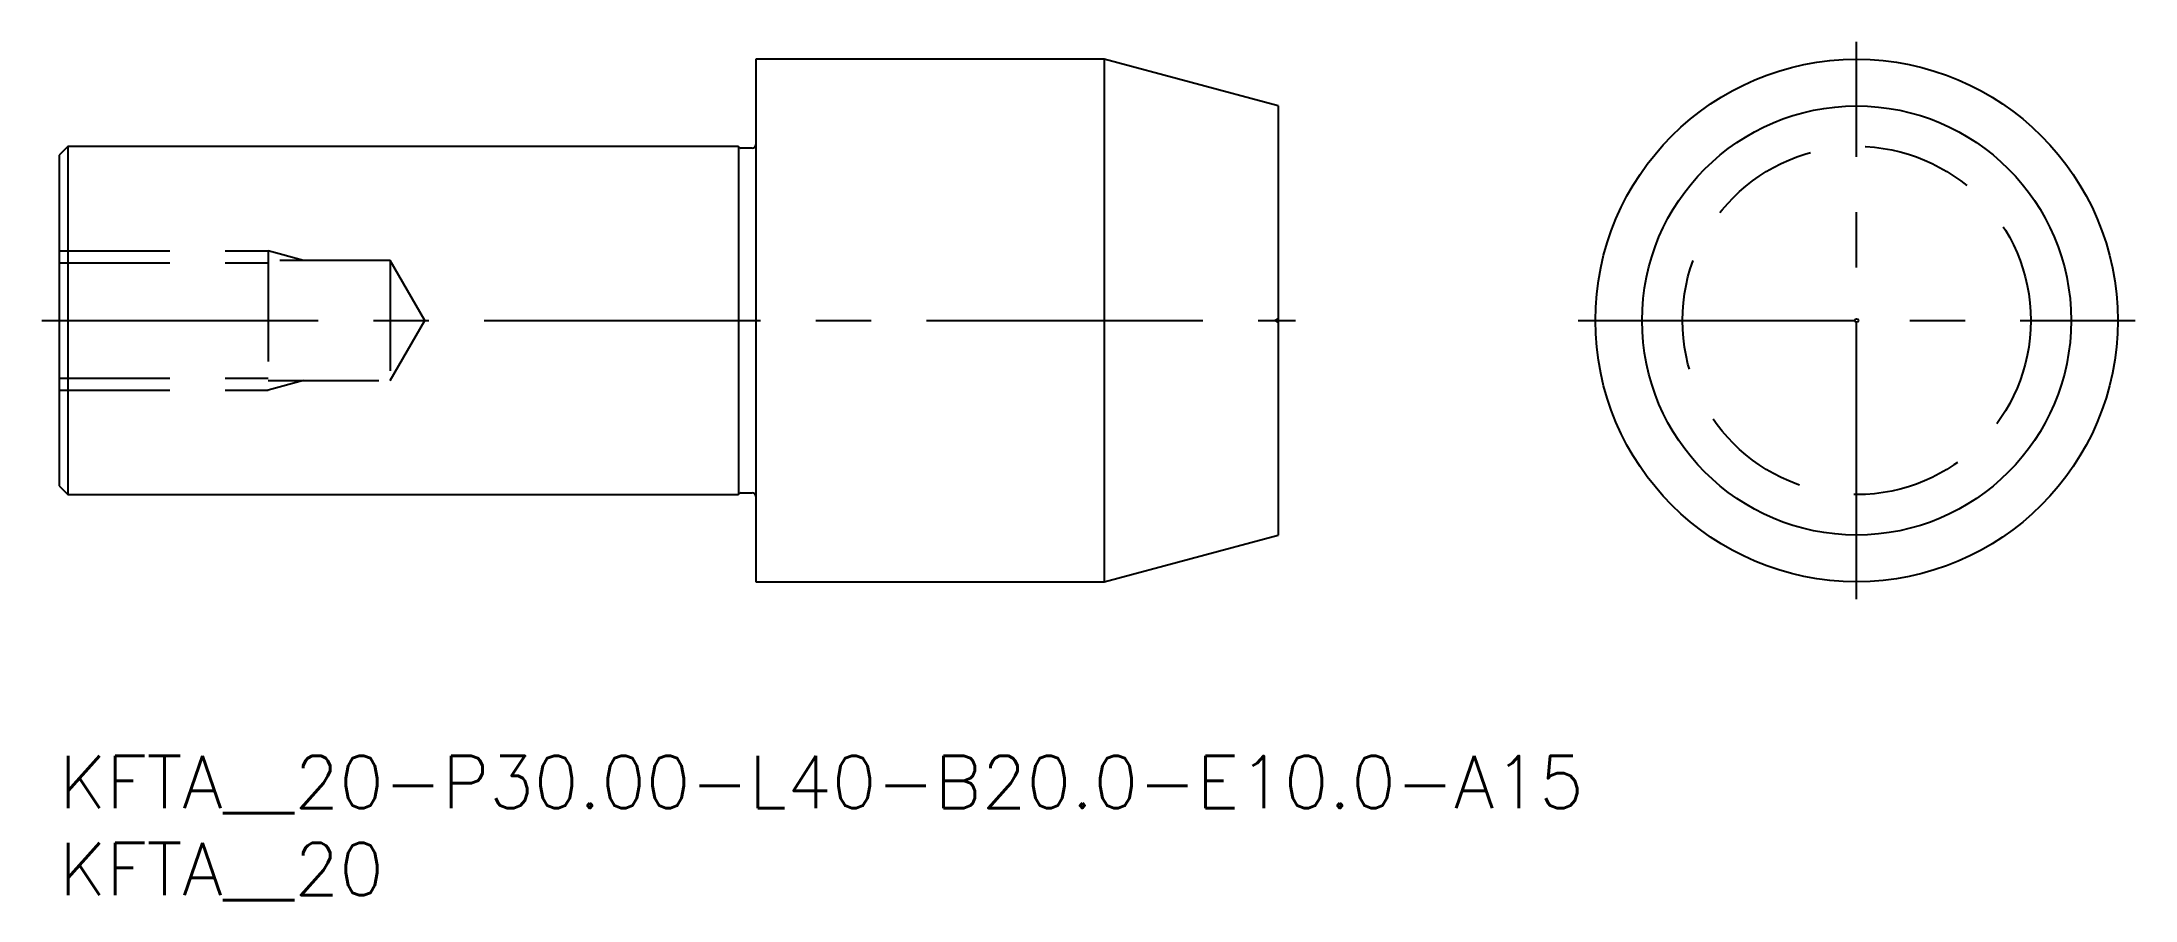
# Model space of a CAD drawing. Extents: x -1 to 119, y -8 to 41.
import ezdxf

# ---------------------------------------------------------------- set-up
doc = ezdxf.new("R2010")
doc.units = 0
doc.header["$LTSCALE"] = 0.5
doc.linetypes.add('CENTER', pattern=[50.8, 31.75, -6.35, 6.35, -6.35])
doc.linetypes.add('DASHED', pattern=[19.05, 12.7, -6.35])
for name, color, linetype in [('MSM_CENTER', 1, 'CENTER'), ('MSM_CONTINUOUS', 7, 'CONTINUOUS'), ('MSM_DASHED', 4, 'DASHED'), ('MSM_PART_NUMBER', 7, 'CONTINUOUS')]:
    doc.layers.add(name, color=color, linetype=linetype)
doc.styles.get("Standard").update_dxf_attribs({"font": 'txt.shx', "height": 1, "bigfont": 'bigfont.shx'})

# ---------------------------------------------------------------- blocks, each defined once
blk = doc.blocks.new('*U20')
at = {"layer": 'MSM_PART_NUMBER'}
blk.add_text('KFTA__20-P30.00-L40-B20.0-E10.0-A15', height=3, dxfattribs=at).set_placement((0, -3))
blk = doc.blocks.new('*U21')
at = {"layer": 'MSM_PART_NUMBER'}
blk.add_text('KFTA__20', height=3, dxfattribs=at).set_placement((0, -8))

msp = doc.modelspace()

# ---------------------------------------------------------------- linework, layer by layer
at = {"layer": 'MSM_CENTER'}
for p, q in [((103.22, 9), (103.22, 41)), ((-1, 25), (71, 25)), ((87.22, 25), (119.22, 25))]:
    msp.add_line(p, q, dxfattribs=at)
at = {"layer": 'MSM_CONTINUOUS'}
for p, q in [((40, 40), (40, 10)), ((60, 40), (40, 40)), ((60, 40), (60, 10)), ((70, 37.32), (60, 40)), ((70, 37.32), (70, 12.68)), ((0.5, 35), (0, 34.5)), ((0.5, 35), (0.5, 15)), ((39, 35), (0.5, 35)), ((39, 35), (39, 15)), ((39.8, 34.9), (39.17, 34.9)), ((0, 34.5), (0, 15.5)), ((0, 15.5), (0.5, 15)), ((0.5, 15), (39, 15)), ((39.17, 15.1), (39.8, 15.1)), ((60, 10), (70, 12.68)), ((40, 10), (60, 10))]:
    msp.add_line(p, q, dxfattribs=at)
for radius in [15, 12.32, 0.1]:
    msp.add_circle((103.22, 25), radius, dxfattribs=at)
for centre, start, end in [((39.17, 35.1), 210, 270), ((39.8, 35.1), 270, 0), ((39.17, 14.9), 90, 150), ((39.8, 14.9), 0, 90)]:
    msp.add_arc(centre, 0.2, start, end, dxfattribs=at)
at = {"layer": 'MSM_DASHED'}
for p, q in [((0, 29), (12, 29)), ((14.03, 28.45), (12, 29)), ((12, 29), (12, 21)), ((0, 28.32), (12, 28.32)), ((19.01, 28.45), (12, 28.45)), ((21, 25), (19.01, 28.45)), ((19.01, 28.45), (19.01, 21.55)), ((19.01, 21.55), (21, 25)), ((70, 25.1), (69.83, 25)), ((69.83, 25), (70, 24.9)), ((0, 21.68), (12, 21.68)), ((0, 21), (12, 21)), ((12, 21.55), (19.01, 21.55)), ((14.03, 21.55), (12, 21))]:
    msp.add_line(p, q, dxfattribs=at)
msp.add_circle((103.22, 25), 10, dxfattribs=at)

# ---------------------------------------------------------------- block references
at = {"layer": 'MSM_CONTINUOUS'}
for name in ['*U20', '*U21']:
    msp.add_blockref(name, (0, 0), dxfattribs=at)

doc.saveas('drawing.dxf')
